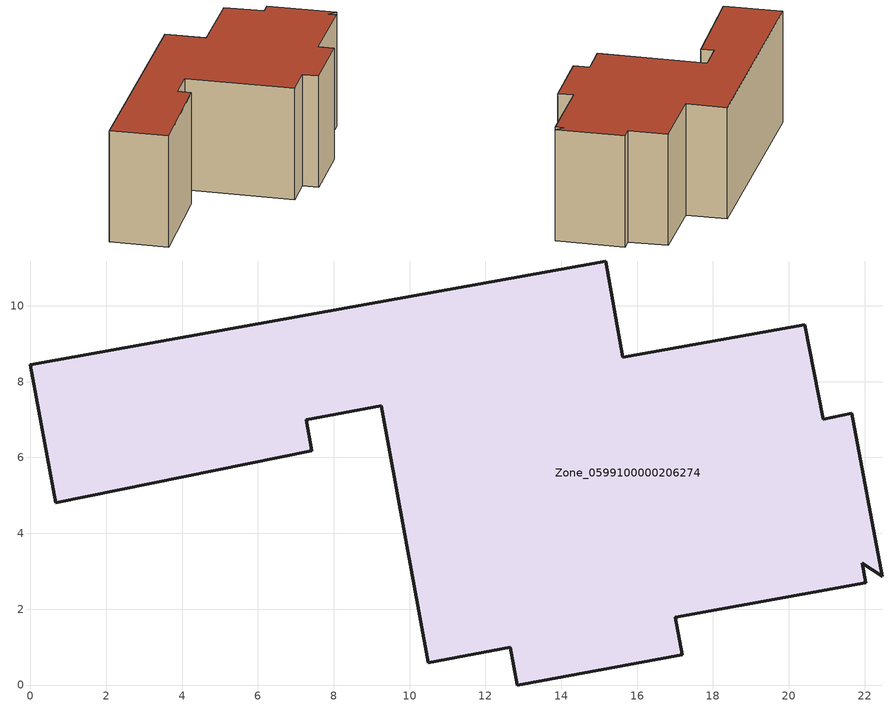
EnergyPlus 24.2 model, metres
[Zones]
Zone_0599100000206274
 floor ground (C_G): 17.01,1.78 17.19,0.8 12.84,0 12.66,0.99 10.49,0.59 9.25,7.36 7.27,6.99 7.42,6.17 0.67,4.8 0,8.45 15.17,11.18 15.62,8.64 20.42,9.5 20.91,7.01 21.66,7.17 22.46,2.87 21.94,3.21 22.03,2.69 z0
 wall outside (C_F): 20.91,7.01 20.42,9.5 15.62,8.64 15.17,11.18 0,8.45 0.67,4.8 7.42,6.17 7.27,6.99 9.25,7.36 10.49,0.59 12.66,0.99 12.84,0 17.19,0.8 17.01,1.78 22.03,2.69 21.94,3.21 22.46,2.87 21.66,7.17 20.91,7.01 z0:7.39
 roof outside (C_R): 21.94,3.21 22.46,2.87 21.66,7.17 20.91,7.01 20.42,9.5 15.62,8.64 15.17,11.18 0,8.45 0.67,4.8 7.42,6.17 7.27,6.99 9.25,7.36 10.49,0.59 12.66,0.99 12.84,0 17.19,0.8 17.01,1.78 22.03,2.69 z7.39
[BUILDING]
Pand.0599100000206274: North Axis=0; Terrain=City; Loads Convergence Tolerance Value=0.04; Temperature Convergence Tolerance Value=0.4; Solar Distribution=FullExterior; Maximum Number of Warmup Days=25; Minimum Number of Warmup Days=1
[Site:Location]
Rotterdam.The.Hague.AP_ZH_NLD Design_Conditions: Latitude=51.96; Longitude=4.45; Time Zone=1; Elevation=-4.5
[SITE:GROUNDTEMPERATURE:BUILDINGSURFACE]
18, 18, 18, 18, 18, 18, 18, 18, 18, 18, 18, 18
[MATERIAL] Thermal Absorptance=0.9; Solar Absorptance=0.7; Visible Absorptance=0.7
Name | Roughness | Thickness | Conductivity | Density | Specific Heat
G.D.1965 | MediumSmooth | 0.15 | 1 | 540 | 1210
F.D.1965 | Rough | 0.3 | 0.857143 | 1920 | 840
R.D.1965 | MediumRough | 0.2 | 0.08 | 1500 | 1000
[CONSTRUCTION]
C_G: G.D.1965
C_F: F.D.1965
C_R: R.D.1965
[ZONE]
Zone_0599100000206274: Type=1; Multiplier=1; Ceiling Height=Autocalculate; Volume=Autocalculate; Floor Area=autocalculate; Part of Total Floor Area=Yes
[ZONEINFILTRATION:DESIGNFLOWRATE]
Infil_Zone_0599100000206274: Zone or ZoneList or Space or SpaceList=Zone_0599100000206274; Schedule=AlwaysOn; Design Flow Rate Calculation Method=Flow/Area; Flow Rate per Floor Area=0.0042; Constant Term Coefficient=1; Temperature Term Coefficient=0; Velocity Term Coefficient=0; Velocity Squared Term Coefficient=0
[HVACTEMPLATE:ZONE:IDEALLOADSAIRSYSTEM]
Zone_0599100000206274: Maximum Heating Supply Air Temperature=50; Minimum Cooling Supply Air Temperature=13; Maximum Heating Supply Air Humidity Ratio=0.0156; Minimum Cooling Supply Air Humidity Ratio=0.0077; Heating Limit=NoLimit; Cooling Limit=NoLimit; Dehumidification Control Type=ConstantSensibleHeatRatio; Cooling Sensible Heat Ratio=0.7; Dehumidification Setpoint=60; Humidification Control Type=None; Humidification Setpoint=30; Outdoor Air Method=None; Outdoor Air Flow Rate per Person=0.00944; Outdoor Air Flow Rate per Zone Floor Area=0; Outdoor Air Flow Rate per Zone=0; Demand Controlled Ventilation Type=None; Outdoor Air Economizer Type=NoEconomizer; Heat Recovery Type=None; Sensible Heat Recovery Effectiveness=0.7; Latent Heat Recovery Effectiveness=0.65
[ZONECONTROL:THERMOSTAT]
ThermostatControl_Zone_0599100000206274: Zone or ZoneList=Zone_0599100000206274; Control Type Schedule=DualSetpointControlType; Control 1=Thermostat_Zone_0599100000206274; Temperature Difference Between Cutout And Setpoint=0
[THERMOSTATSETPOINT:DUALSETPOINT]
Thermostat_Zone_0599100000206274: Heating Setpoint Temperature Schedule=HeatingSetpoint_Zone_0599100000206274; Cooling Setpoint Temperature Schedule=CoolingSetpoint_Zone_0599100000206274
[SCHEDULE:COMPACT]
HeatingSetpoint_Zone_0599100000206274: Through: 12/31, For: AllDays, Until: 24:00, 21
CoolingSetpoint_Zone_0599100000206274: Through: 12/31, For: AllDays, Until: 24:00, 24
DualSetpointControlType: Through: 12/31, For: AllDays, Until: 24:00, 4
AlwaysOn: Through: 12/31, For: AllDays, Until: 24:00, 1
